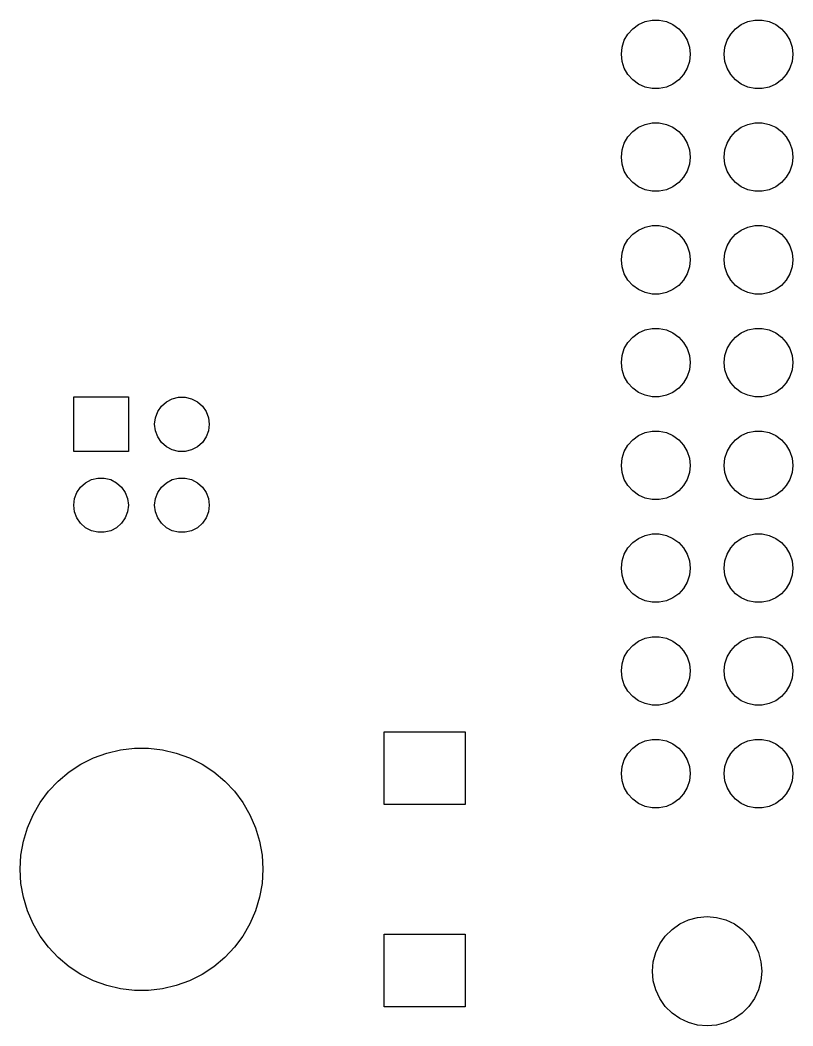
# Model space of a CAD drawing. Extents: x 0.8 to 7.47, y -5.14 to -0.82.
# Drawn here: x 4.016 to 4.768, y -4.837 to -3.859 of the extents above; entities that cross this region are included whole.
import ezdxf

# ---------------------------------------------------------------- set-up
doc = ezdxf.new("R2010")
doc.units = 0
doc.header["$MEASUREMENT"] = 0
doc.layers.add('BLACK', color=7, linetype='CONTINUOUS')

msp = doc.modelspace()

# ---------------------------------------------------------------- linework, layer by layer
at = {"layer": 'BLACK', "linetype": 'CONTINUOUS'}
for p, q in [((4.61186, -3.86708), (4.61752, -3.86297)), ((4.61752, -3.86297), (4.62391, -3.86013)), ((4.62391, -3.86013), (4.63075, -3.85867)), ((4.63075, -3.85867), (4.63775, -3.85867)), ((4.63775, -3.85867), (4.64459, -3.86013)), ((4.64459, -3.86013), (4.65098, -3.86297)), ((4.65098, -3.86297), (4.65664, -3.86708)), ((4.71186, -3.86708), (4.71752, -3.86297)), ((4.71752, -3.86297), (4.72391, -3.86013)), ((4.72391, -3.86013), (4.73075, -3.85867)), ((4.73075, -3.85867), (4.73775, -3.85867)), ((4.73775, -3.85867), (4.74459, -3.86013)), ((4.74459, -3.86013), (4.75098, -3.86297)), ((4.75098, -3.86297), (4.75664, -3.86708)), ((4.60368, -3.87834), (4.60718, -3.87228)), ((4.60718, -3.87228), (4.61186, -3.86708)), ((4.65664, -3.86708), (4.66133, -3.87228)), ((4.66133, -3.87228), (4.66482, -3.87834)), ((4.70368, -3.87834), (4.70718, -3.87228)), ((4.70718, -3.87228), (4.71186, -3.86708)), ((4.75664, -3.86708), (4.76133, -3.87228)), ((4.76133, -3.87228), (4.76482, -3.87834)), ((4.60079, -3.89195), (4.60152, -3.885)), ((4.60152, -3.885), (4.60368, -3.87834)), ((4.66482, -3.87834), (4.66699, -3.885)), ((4.66699, -3.885), (4.66772, -3.89195)), ((4.70079, -3.89195), (4.70152, -3.885)), ((4.70152, -3.885), (4.70368, -3.87834)), ((4.76482, -3.87834), (4.76699, -3.885)), ((4.76699, -3.885), (4.76772, -3.89195)), ((4.60152, -3.89891), (4.60079, -3.89195)), ((4.66772, -3.89195), (4.66699, -3.89891)), ((4.70152, -3.89891), (4.70079, -3.89195)), ((4.76772, -3.89195), (4.76699, -3.89891)), ((4.60368, -3.90556), (4.60152, -3.89891)), ((4.66699, -3.89891), (4.66482, -3.90556)), ((4.70368, -3.90556), (4.70152, -3.89891)), ((4.76699, -3.89891), (4.76482, -3.90556)), ((4.60718, -3.91162), (4.60368, -3.90556)), ((4.61186, -3.91682), (4.60718, -3.91162)), ((4.66133, -3.91162), (4.65664, -3.91682)), ((4.66482, -3.90556), (4.66133, -3.91162)), ((4.70718, -3.91162), (4.70368, -3.90556)), ((4.71186, -3.91682), (4.70718, -3.91162)), ((4.76133, -3.91162), (4.75664, -3.91682)), ((4.76482, -3.90556), (4.76133, -3.91162)), ((4.61752, -3.92093), (4.61186, -3.91682)), ((4.62391, -3.92378), (4.61752, -3.92093)), ((4.63075, -3.92523), (4.62391, -3.92378)), ((4.64459, -3.92378), (4.63775, -3.92523)), ((4.65098, -3.92093), (4.64459, -3.92378)), ((4.65664, -3.91682), (4.65098, -3.92093)), ((4.71752, -3.92093), (4.71186, -3.91682)), ((4.72391, -3.92378), (4.71752, -3.92093)), ((4.73075, -3.92523), (4.72391, -3.92378)), ((4.74459, -3.92378), (4.73775, -3.92523)), ((4.75098, -3.92093), (4.74459, -3.92378)), ((4.75664, -3.91682), (4.75098, -3.92093)), ((4.63775, -3.92523), (4.63075, -3.92523)), ((4.73775, -3.92523), (4.73075, -3.92523)), ((4.61186, -3.96708), (4.61752, -3.96297)), ((4.61752, -3.96297), (4.62391, -3.96013)), ((4.62391, -3.96013), (4.63075, -3.95867)), ((4.63075, -3.95867), (4.63775, -3.95867)), ((4.63775, -3.95867), (4.64459, -3.96013)), ((4.64459, -3.96013), (4.65098, -3.96297)), ((4.65098, -3.96297), (4.65664, -3.96708)), ((4.71186, -3.96708), (4.71752, -3.96297)), ((4.71752, -3.96297), (4.72391, -3.96013)), ((4.72391, -3.96013), (4.73075, -3.95867)), ((4.73075, -3.95867), (4.73775, -3.95867)), ((4.73775, -3.95867), (4.74459, -3.96013)), ((4.74459, -3.96013), (4.75098, -3.96297)), ((4.75098, -3.96297), (4.75664, -3.96708)), ((4.60368, -3.97834), (4.60718, -3.97228)), ((4.60718, -3.97228), (4.61186, -3.96708)), ((4.65664, -3.96708), (4.66133, -3.97228)), ((4.66133, -3.97228), (4.66482, -3.97834)), ((4.70368, -3.97834), (4.70718, -3.97228)), ((4.70718, -3.97228), (4.71186, -3.96708)), ((4.75664, -3.96708), (4.76133, -3.97228)), ((4.76133, -3.97228), (4.76482, -3.97834)), ((4.60152, -3.985), (4.60368, -3.97834)), ((4.66482, -3.97834), (4.66699, -3.985)), ((4.70152, -3.985), (4.70368, -3.97834)), ((4.76482, -3.97834), (4.76699, -3.985)), ((4.60079, -3.99195), (4.60152, -3.985)), ((4.60152, -3.99891), (4.60079, -3.99195)), ((4.66699, -3.985), (4.66772, -3.99195)), ((4.66772, -3.99195), (4.66699, -3.99891)), ((4.70079, -3.99195), (4.70152, -3.985)), ((4.70152, -3.99891), (4.70079, -3.99195)), ((4.76699, -3.985), (4.76772, -3.99195)), ((4.76772, -3.99195), (4.76699, -3.99891)), ((4.60368, -4.00556), (4.60152, -3.99891)), ((4.66699, -3.99891), (4.66482, -4.00556)), ((4.70368, -4.00556), (4.70152, -3.99891)), ((4.76699, -3.99891), (4.76482, -4.00556)), ((4.60718, -4.01162), (4.60368, -4.00556)), ((4.61186, -4.01682), (4.60718, -4.01162)), ((4.66133, -4.01162), (4.65664, -4.01682)), ((4.66482, -4.00556), (4.66133, -4.01162)), ((4.70718, -4.01162), (4.70368, -4.00556)), ((4.71186, -4.01682), (4.70718, -4.01162)), ((4.76133, -4.01162), (4.75664, -4.01682)), ((4.76482, -4.00556), (4.76133, -4.01162)), ((4.61752, -4.02093), (4.61186, -4.01682)), ((4.62391, -4.02378), (4.61752, -4.02093)), ((4.65098, -4.02093), (4.64459, -4.02378)), ((4.65664, -4.01682), (4.65098, -4.02093)), ((4.71752, -4.02093), (4.71186, -4.01682)), ((4.72391, -4.02378), (4.71752, -4.02093)), ((4.75098, -4.02093), (4.74459, -4.02378)), ((4.75664, -4.01682), (4.75098, -4.02093)), ((4.63075, -4.02523), (4.62391, -4.02378)), ((4.63775, -4.02523), (4.63075, -4.02523)), ((4.64459, -4.02378), (4.63775, -4.02523)), ((4.73075, -4.02523), (4.72391, -4.02378)), ((4.73775, -4.02523), (4.73075, -4.02523)), ((4.74459, -4.02378), (4.73775, -4.02523)), ((4.61752, -4.06297), (4.62391, -4.06013)), ((4.62391, -4.06013), (4.63075, -4.05867)), ((4.63075, -4.05867), (4.63775, -4.05867)), ((4.63775, -4.05867), (4.64459, -4.06013)), ((4.64459, -4.06013), (4.65098, -4.06297)), ((4.71752, -4.06297), (4.72391, -4.06013)), ((4.72391, -4.06013), (4.73075, -4.05867)), ((4.73075, -4.05867), (4.73775, -4.05867)), ((4.73775, -4.05867), (4.74459, -4.06013)), ((4.74459, -4.06013), (4.75098, -4.06297)), ((4.60718, -4.07228), (4.61186, -4.06708)), ((4.61186, -4.06708), (4.61752, -4.06297)), ((4.65098, -4.06297), (4.65664, -4.06708)), ((4.65664, -4.06708), (4.66133, -4.07228)), ((4.70718, -4.07228), (4.71186, -4.06708)), ((4.71186, -4.06708), (4.71752, -4.06297)), ((4.75098, -4.06297), (4.75664, -4.06708)), ((4.75664, -4.06708), (4.76133, -4.07228)), ((4.60152, -4.085), (4.60368, -4.07834)), ((4.60368, -4.07834), (4.60718, -4.07228)), ((4.66133, -4.07228), (4.66482, -4.07834)), ((4.66482, -4.07834), (4.66699, -4.085)), ((4.70152, -4.085), (4.70368, -4.07834)), ((4.70368, -4.07834), (4.70718, -4.07228)), ((4.76133, -4.07228), (4.76482, -4.07834)), ((4.76482, -4.07834), (4.76699, -4.085)), ((4.60079, -4.09195), (4.60152, -4.085)), ((4.66699, -4.085), (4.66772, -4.09195)), ((4.70079, -4.09195), (4.70152, -4.085)), ((4.76699, -4.085), (4.76772, -4.09195)), ((4.60152, -4.09891), (4.60079, -4.09195)), ((4.60368, -4.10556), (4.60152, -4.09891)), ((4.66699, -4.09891), (4.66482, -4.10556)), ((4.66772, -4.09195), (4.66699, -4.09891)), ((4.70152, -4.09891), (4.70079, -4.09195)), ((4.70368, -4.10556), (4.70152, -4.09891)), ((4.76699, -4.09891), (4.76482, -4.10556)), ((4.76772, -4.09195), (4.76699, -4.09891)), ((4.60718, -4.11162), (4.60368, -4.10556)), ((4.66482, -4.10556), (4.66133, -4.11162)), ((4.70718, -4.11162), (4.70368, -4.10556)), ((4.76482, -4.10556), (4.76133, -4.11162)), ((4.61186, -4.11682), (4.60718, -4.11162)), ((4.61752, -4.12093), (4.61186, -4.11682)), ((4.65664, -4.11682), (4.65098, -4.12093)), ((4.66133, -4.11162), (4.65664, -4.11682)), ((4.71186, -4.11682), (4.70718, -4.11162)), ((4.71752, -4.12093), (4.71186, -4.11682)), ((4.75664, -4.11682), (4.75098, -4.12093)), ((4.76133, -4.11162), (4.75664, -4.11682)), ((4.62391, -4.12378), (4.61752, -4.12093)), ((4.63075, -4.12523), (4.62391, -4.12378)), ((4.63775, -4.12523), (4.63075, -4.12523)), ((4.64459, -4.12378), (4.63775, -4.12523)), ((4.65098, -4.12093), (4.64459, -4.12378)), ((4.72391, -4.12378), (4.71752, -4.12093)), ((4.73075, -4.12523), (4.72391, -4.12378)), ((4.73775, -4.12523), (4.73075, -4.12523)), ((4.74459, -4.12378), (4.73775, -4.12523)), ((4.75098, -4.12093), (4.74459, -4.12378)), ((4.62391, -4.16013), (4.63075, -4.15867)), ((4.63075, -4.15867), (4.63775, -4.15867)), ((4.63775, -4.15867), (4.64459, -4.16013)), ((4.72391, -4.16013), (4.73075, -4.15867)), ((4.73075, -4.15867), (4.73775, -4.15867)), ((4.73775, -4.15867), (4.74459, -4.16013)), ((4.60718, -4.17228), (4.61186, -4.16708)), ((4.61186, -4.16708), (4.61752, -4.16297)), ((4.61752, -4.16297), (4.62391, -4.16013)), ((4.64459, -4.16013), (4.65098, -4.16297)), ((4.65098, -4.16297), (4.65664, -4.16708)), ((4.65664, -4.16708), (4.66133, -4.17228)), ((4.70718, -4.17228), (4.71186, -4.16708)), ((4.71186, -4.16708), (4.71752, -4.16297)), ((4.71752, -4.16297), (4.72391, -4.16013)), ((4.74459, -4.16013), (4.75098, -4.16297)), ((4.75098, -4.16297), (4.75664, -4.16708)), ((4.75664, -4.16708), (4.76133, -4.17228)), ((4.60152, -4.185), (4.60368, -4.17834)), ((4.60368, -4.17834), (4.60718, -4.17228)), ((4.66133, -4.17228), (4.66482, -4.17834)), ((4.66482, -4.17834), (4.66699, -4.185)), ((4.70152, -4.185), (4.70368, -4.17834)), ((4.70368, -4.17834), (4.70718, -4.17228)), ((4.76133, -4.17228), (4.76482, -4.17834)), ((4.76482, -4.17834), (4.76699, -4.185)), ((4.60079, -4.19195), (4.60152, -4.185)), ((4.66699, -4.185), (4.66772, -4.19195)), ((4.70079, -4.19195), (4.70152, -4.185)), ((4.76699, -4.185), (4.76772, -4.19195)), ((4.60152, -4.19891), (4.60079, -4.19195)), ((4.66772, -4.19195), (4.66699, -4.19891)), ((4.70152, -4.19891), (4.70079, -4.19195)), ((4.76772, -4.19195), (4.76699, -4.19891)), ((4.60368, -4.20556), (4.60152, -4.19891)), ((4.60718, -4.21162), (4.60368, -4.20556)), ((4.66482, -4.20556), (4.66133, -4.21162)), ((4.66699, -4.19891), (4.66482, -4.20556)), ((4.70368, -4.20556), (4.70152, -4.19891)), ((4.70718, -4.21162), (4.70368, -4.20556)), ((4.76482, -4.20556), (4.76133, -4.21162)), ((4.76699, -4.19891), (4.76482, -4.20556)), ((4.61186, -4.21682), (4.60718, -4.21162)), ((4.61752, -4.22093), (4.61186, -4.21682)), ((4.65664, -4.21682), (4.65098, -4.22093)), ((4.66133, -4.21162), (4.65664, -4.21682)), ((4.71186, -4.21682), (4.70718, -4.21162)), ((4.71752, -4.22093), (4.71186, -4.21682)), ((4.75664, -4.21682), (4.75098, -4.22093)), ((4.76133, -4.21162), (4.75664, -4.21682)), ((4.06791, -4.27854), (4.06791, -4.22539)), ((4.06791, -4.22539), (4.12106, -4.22539)), ((4.12106, -4.22539), (4.12106, -4.27854)), ((4.15813, -4.2301), (4.1638, -4.22712)), ((4.1638, -4.22712), (4.17003, -4.22559)), ((4.17003, -4.22559), (4.17643, -4.22559)), ((4.17643, -4.22559), (4.18265, -4.22712)), ((4.18265, -4.22712), (4.18832, -4.2301)), ((4.62391, -4.22378), (4.61752, -4.22093)), ((4.63075, -4.22523), (4.62391, -4.22378)), ((4.63775, -4.22523), (4.63075, -4.22523)), ((4.64459, -4.22378), (4.63775, -4.22523)), ((4.65098, -4.22093), (4.64459, -4.22378)), ((4.72391, -4.22378), (4.71752, -4.22093)), ((4.73075, -4.22523), (4.72391, -4.22378)), ((4.73775, -4.22523), (4.73075, -4.22523)), ((4.74459, -4.22378), (4.73775, -4.22523)), ((4.75098, -4.22093), (4.74459, -4.22378)), ((4.1497, -4.23962), (4.15334, -4.23435)), ((4.15334, -4.23435), (4.15813, -4.2301)), ((4.18832, -4.2301), (4.19312, -4.23435)), ((4.19312, -4.23435), (4.19676, -4.23962)), ((4.14665, -4.25197), (4.14743, -4.24561)), ((4.14743, -4.24561), (4.1497, -4.23962)), ((4.19676, -4.23962), (4.19903, -4.24561)), ((4.19903, -4.24561), (4.1998, -4.25197)), ((4.14743, -4.25833), (4.14665, -4.25197)), ((4.1998, -4.25197), (4.19903, -4.25833)), ((4.1497, -4.26432), (4.14743, -4.25833)), ((4.15334, -4.26959), (4.1497, -4.26432)), ((4.19676, -4.26432), (4.19312, -4.26959)), ((4.19903, -4.25833), (4.19676, -4.26432)), ((4.60718, -4.27228), (4.61186, -4.26708)), ((4.61186, -4.26708), (4.61752, -4.26297)), ((4.61752, -4.26297), (4.62391, -4.26013)), ((4.62391, -4.26013), (4.63075, -4.25867)), ((4.63075, -4.25867), (4.63775, -4.25867)), ((4.63775, -4.25867), (4.64459, -4.26013)), ((4.64459, -4.26013), (4.65098, -4.26297)), ((4.65098, -4.26297), (4.65664, -4.26708)), ((4.65664, -4.26708), (4.66133, -4.27228)), ((4.70718, -4.27228), (4.71186, -4.26708)), ((4.71186, -4.26708), (4.71752, -4.26297)), ((4.71752, -4.26297), (4.72391, -4.26013)), ((4.72391, -4.26013), (4.73075, -4.25867)), ((4.73075, -4.25867), (4.73775, -4.25867)), ((4.73775, -4.25867), (4.74459, -4.26013)), ((4.74459, -4.26013), (4.75098, -4.26297)), ((4.75098, -4.26297), (4.75664, -4.26708)), ((4.75664, -4.26708), (4.76133, -4.27228)), ((4.15813, -4.27384), (4.15334, -4.26959)), ((4.1638, -4.27682), (4.15813, -4.27384)), ((4.17003, -4.27835), (4.1638, -4.27682)), ((4.18265, -4.27682), (4.17643, -4.27835)), ((4.18832, -4.27384), (4.18265, -4.27682)), ((4.19312, -4.26959), (4.18832, -4.27384)), ((4.60368, -4.27834), (4.60718, -4.27228)), ((4.66133, -4.27228), (4.66482, -4.27834)), ((4.70368, -4.27834), (4.70718, -4.27228)), ((4.76133, -4.27228), (4.76482, -4.27834)), ((4.12106, -4.27854), (4.06791, -4.27854)), ((4.17643, -4.27835), (4.17003, -4.27835)), ((4.60079, -4.29195), (4.60152, -4.285)), ((4.60152, -4.285), (4.60368, -4.27834)), ((4.66482, -4.27834), (4.66699, -4.285)), ((4.66699, -4.285), (4.66772, -4.29195)), ((4.70079, -4.29195), (4.70152, -4.285)), ((4.70152, -4.285), (4.70368, -4.27834)), ((4.76482, -4.27834), (4.76699, -4.285)), ((4.76699, -4.285), (4.76772, -4.29195)), ((4.60152, -4.29891), (4.60079, -4.29195)), ((4.66772, -4.29195), (4.66699, -4.29891)), ((4.70152, -4.29891), (4.70079, -4.29195)), ((4.76772, -4.29195), (4.76699, -4.29891)), ((4.07939, -4.30884), (4.08506, -4.30586)), ((4.08506, -4.30586), (4.09128, -4.30433)), ((4.09128, -4.30433), (4.09769, -4.30433)), ((4.09769, -4.30433), (4.10391, -4.30586)), ((4.10391, -4.30586), (4.10958, -4.30884)), ((4.15813, -4.30884), (4.1638, -4.30586)), ((4.1638, -4.30586), (4.17003, -4.30433)), ((4.17003, -4.30433), (4.17643, -4.30433)), ((4.17643, -4.30433), (4.18265, -4.30586)), ((4.18265, -4.30586), (4.18832, -4.30884)), ((4.60368, -4.30556), (4.60152, -4.29891)), ((4.60718, -4.31162), (4.60368, -4.30556)), ((4.66482, -4.30556), (4.66133, -4.31162)), ((4.66699, -4.29891), (4.66482, -4.30556)), ((4.70368, -4.30556), (4.70152, -4.29891)), ((4.70718, -4.31162), (4.70368, -4.30556)), ((4.76482, -4.30556), (4.76133, -4.31162)), ((4.76699, -4.29891), (4.76482, -4.30556)), ((4.07096, -4.31836), (4.0746, -4.31309)), ((4.0746, -4.31309), (4.07939, -4.30884)), ((4.10958, -4.30884), (4.11438, -4.31309)), ((4.11438, -4.31309), (4.11802, -4.31836)), ((4.1497, -4.31836), (4.15334, -4.31309)), ((4.15334, -4.31309), (4.15813, -4.30884)), ((4.18832, -4.30884), (4.19312, -4.31309)), ((4.19312, -4.31309), (4.19676, -4.31836)), ((4.61186, -4.31682), (4.60718, -4.31162)), ((4.66133, -4.31162), (4.65664, -4.31682)), ((4.71186, -4.31682), (4.70718, -4.31162)), ((4.76133, -4.31162), (4.75664, -4.31682)), ((4.06791, -4.33071), (4.06869, -4.32435)), ((4.06869, -4.32435), (4.07096, -4.31836)), ((4.11802, -4.31836), (4.12029, -4.32435)), ((4.12029, -4.32435), (4.12106, -4.33071)), ((4.14665, -4.33071), (4.14743, -4.32435)), ((4.14743, -4.32435), (4.1497, -4.31836)), ((4.19676, -4.31836), (4.19903, -4.32435)), ((4.19903, -4.32435), (4.1998, -4.33071)), ((4.61752, -4.32093), (4.61186, -4.31682)), ((4.62391, -4.32378), (4.61752, -4.32093)), ((4.63075, -4.32523), (4.62391, -4.32378)), ((4.63775, -4.32523), (4.63075, -4.32523)), ((4.64459, -4.32378), (4.63775, -4.32523)), ((4.65098, -4.32093), (4.64459, -4.32378)), ((4.65664, -4.31682), (4.65098, -4.32093)), ((4.71752, -4.32093), (4.71186, -4.31682)), ((4.72391, -4.32378), (4.71752, -4.32093)), ((4.73075, -4.32523), (4.72391, -4.32378)), ((4.73775, -4.32523), (4.73075, -4.32523)), ((4.74459, -4.32378), (4.73775, -4.32523)), ((4.75098, -4.32093), (4.74459, -4.32378)), ((4.75664, -4.31682), (4.75098, -4.32093)), ((4.06869, -4.33707), (4.06791, -4.33071)), ((4.12106, -4.33071), (4.12029, -4.33707)), ((4.14743, -4.33707), (4.14665, -4.33071)), ((4.1998, -4.33071), (4.19903, -4.33707)), ((4.07096, -4.34306), (4.06869, -4.33707)), ((4.0746, -4.34833), (4.07096, -4.34306)), ((4.11802, -4.34306), (4.11438, -4.34833)), ((4.12029, -4.33707), (4.11802, -4.34306)), ((4.1497, -4.34306), (4.14743, -4.33707)), ((4.15334, -4.34833), (4.1497, -4.34306)), ((4.19676, -4.34306), (4.19312, -4.34833)), ((4.19903, -4.33707), (4.19676, -4.34306)), ((4.07939, -4.35258), (4.0746, -4.34833)), ((4.08506, -4.35556), (4.07939, -4.35258)), ((4.10958, -4.35258), (4.10391, -4.35556)), ((4.11438, -4.34833), (4.10958, -4.35258)), ((4.15813, -4.35258), (4.15334, -4.34833)), ((4.1638, -4.35556), (4.15813, -4.35258)), ((4.18832, -4.35258), (4.18265, -4.35556)), ((4.19312, -4.34833), (4.18832, -4.35258)), ((4.09128, -4.35709), (4.08506, -4.35556)), ((4.09769, -4.35709), (4.09128, -4.35709)), ((4.10391, -4.35556), (4.09769, -4.35709)), ((4.17003, -4.35709), (4.1638, -4.35556)), ((4.17643, -4.35709), (4.17003, -4.35709)), ((4.18265, -4.35556), (4.17643, -4.35709)), ((4.61186, -4.36708), (4.61752, -4.36297)), ((4.61752, -4.36297), (4.62391, -4.36013)), ((4.62391, -4.36013), (4.63075, -4.35867)), ((4.63075, -4.35867), (4.63775, -4.35867)), ((4.63775, -4.35867), (4.64459, -4.36013)), ((4.64459, -4.36013), (4.65098, -4.36297)), ((4.65098, -4.36297), (4.65664, -4.36708)), ((4.71186, -4.36708), (4.71752, -4.36297)), ((4.71752, -4.36297), (4.72391, -4.36013)), ((4.72391, -4.36013), (4.73075, -4.35867)), ((4.73075, -4.35867), (4.73775, -4.35867)), ((4.73775, -4.35867), (4.74459, -4.36013)), ((4.74459, -4.36013), (4.75098, -4.36297)), ((4.75098, -4.36297), (4.75664, -4.36708)), ((4.60368, -4.37834), (4.60718, -4.37228)), ((4.60718, -4.37228), (4.61186, -4.36708)), ((4.65664, -4.36708), (4.66133, -4.37228)), ((4.66133, -4.37228), (4.66482, -4.37834)), ((4.70368, -4.37834), (4.70718, -4.37228)), ((4.70718, -4.37228), (4.71186, -4.36708)), ((4.75664, -4.36708), (4.76133, -4.37228)), ((4.76133, -4.37228), (4.76482, -4.37834)), ((4.60152, -4.385), (4.60368, -4.37834)), ((4.66482, -4.37834), (4.66699, -4.385)), ((4.70152, -4.385), (4.70368, -4.37834)), ((4.76482, -4.37834), (4.76699, -4.385)), ((4.60079, -4.39195), (4.60152, -4.385)), ((4.60152, -4.39891), (4.60079, -4.39195)), ((4.66699, -4.385), (4.66772, -4.39195)), ((4.66772, -4.39195), (4.66699, -4.39891)), ((4.70079, -4.39195), (4.70152, -4.385)), ((4.70152, -4.39891), (4.70079, -4.39195)), ((4.76699, -4.385), (4.76772, -4.39195)), ((4.76772, -4.39195), (4.76699, -4.39891)), ((4.60368, -4.40556), (4.60152, -4.39891)), ((4.66699, -4.39891), (4.66482, -4.40556)), ((4.70368, -4.40556), (4.70152, -4.39891)), ((4.76699, -4.39891), (4.76482, -4.40556)), ((4.60718, -4.41162), (4.60368, -4.40556)), ((4.61186, -4.41682), (4.60718, -4.41162)), ((4.66133, -4.41162), (4.65664, -4.41682)), ((4.66482, -4.40556), (4.66133, -4.41162)), ((4.70718, -4.41162), (4.70368, -4.40556)), ((4.71186, -4.41682), (4.70718, -4.41162)), ((4.76133, -4.41162), (4.75664, -4.41682)), ((4.76482, -4.40556), (4.76133, -4.41162)), ((4.61752, -4.42093), (4.61186, -4.41682)), ((4.62391, -4.42378), (4.61752, -4.42093)), ((4.63075, -4.42523), (4.62391, -4.42378)), ((4.64459, -4.42378), (4.63775, -4.42523)), ((4.65098, -4.42093), (4.64459, -4.42378)), ((4.65664, -4.41682), (4.65098, -4.42093)), ((4.71752, -4.42093), (4.71186, -4.41682)), ((4.72391, -4.42378), (4.71752, -4.42093)), ((4.73075, -4.42523), (4.72391, -4.42378)), ((4.74459, -4.42378), (4.73775, -4.42523)), ((4.75098, -4.42093), (4.74459, -4.42378)), ((4.75664, -4.41682), (4.75098, -4.42093)), ((4.63775, -4.42523), (4.63075, -4.42523)), ((4.73775, -4.42523), (4.73075, -4.42523)), ((4.61186, -4.46708), (4.61752, -4.46297)), ((4.61752, -4.46297), (4.62391, -4.46013)), ((4.62391, -4.46013), (4.63075, -4.45867)), ((4.63075, -4.45867), (4.63775, -4.45867)), ((4.63775, -4.45867), (4.64459, -4.46013)), ((4.64459, -4.46013), (4.65098, -4.46297)), ((4.65098, -4.46297), (4.65664, -4.46708)), ((4.71186, -4.46708), (4.71752, -4.46297)), ((4.71752, -4.46297), (4.72391, -4.46013)), ((4.72391, -4.46013), (4.73075, -4.45867)), ((4.73075, -4.45867), (4.73775, -4.45867)), ((4.73775, -4.45867), (4.74459, -4.46013)), ((4.74459, -4.46013), (4.75098, -4.46297)), ((4.75098, -4.46297), (4.75664, -4.46708)), ((4.60368, -4.47834), (4.60718, -4.47228)), ((4.60718, -4.47228), (4.61186, -4.46708)), ((4.65664, -4.46708), (4.66133, -4.47228)), ((4.66133, -4.47228), (4.66482, -4.47834)), ((4.70368, -4.47834), (4.70718, -4.47228)), ((4.70718, -4.47228), (4.71186, -4.46708)), ((4.75664, -4.46708), (4.76133, -4.47228)), ((4.76133, -4.47228), (4.76482, -4.47834)), ((4.60152, -4.485), (4.60368, -4.47834)), ((4.66482, -4.47834), (4.66699, -4.485)), ((4.70152, -4.485), (4.70368, -4.47834)), ((4.76482, -4.47834), (4.76699, -4.485)), ((4.60079, -4.49195), (4.60152, -4.485)), ((4.60152, -4.49891), (4.60079, -4.49195)), ((4.66699, -4.485), (4.66772, -4.49195)), ((4.66772, -4.49195), (4.66699, -4.49891)), ((4.70079, -4.49195), (4.70152, -4.485)), ((4.70152, -4.49891), (4.70079, -4.49195)), ((4.76699, -4.485), (4.76772, -4.49195)), ((4.76772, -4.49195), (4.76699, -4.49891)), ((4.60368, -4.50556), (4.60152, -4.49891)), ((4.66699, -4.49891), (4.66482, -4.50556)), ((4.70368, -4.50556), (4.70152, -4.49891)), ((4.76699, -4.49891), (4.76482, -4.50556)), ((4.60718, -4.51162), (4.60368, -4.50556)), ((4.61186, -4.51682), (4.60718, -4.51162)), ((4.66133, -4.51162), (4.65664, -4.51682)), ((4.66482, -4.50556), (4.66133, -4.51162)), ((4.70718, -4.51162), (4.70368, -4.50556)), ((4.71186, -4.51682), (4.70718, -4.51162)), ((4.76133, -4.51162), (4.75664, -4.51682)), ((4.76482, -4.50556), (4.76133, -4.51162)), ((4.61752, -4.52093), (4.61186, -4.51682)), ((4.62391, -4.52378), (4.61752, -4.52093)), ((4.65098, -4.52093), (4.64459, -4.52378)), ((4.65664, -4.51682), (4.65098, -4.52093)), ((4.71752, -4.52093), (4.71186, -4.51682)), ((4.72391, -4.52378), (4.71752, -4.52093)), ((4.75098, -4.52093), (4.74459, -4.52378)), ((4.75664, -4.51682), (4.75098, -4.52093)), ((4.63075, -4.52523), (4.62391, -4.52378)), ((4.63775, -4.52523), (4.63075, -4.52523)), ((4.64459, -4.52378), (4.63775, -4.52523)), ((4.73075, -4.52523), (4.72391, -4.52378)), ((4.73775, -4.52523), (4.73075, -4.52523)), ((4.74459, -4.52378), (4.73775, -4.52523)), ((4.37008, -4.62205), (4.37008, -4.55118)), ((4.37008, -4.55118), (4.44882, -4.55118)), ((4.44882, -4.55118), (4.44882, -4.62205)), ((4.61752, -4.56297), (4.62391, -4.56013)), ((4.62391, -4.56013), (4.63075, -4.55867)), ((4.63075, -4.55867), (4.63775, -4.55867)), ((4.63775, -4.55867), (4.64459, -4.56013)), ((4.64459, -4.56013), (4.65098, -4.56297)), ((4.71752, -4.56297), (4.72391, -4.56013)), ((4.72391, -4.56013), (4.73075, -4.55867)), ((4.73075, -4.55867), (4.73775, -4.55867)), ((4.73775, -4.55867), (4.74459, -4.56013)), ((4.74459, -4.56013), (4.75098, -4.56297)), ((4.09998, -4.57189), (4.11335, -4.56872)), ((4.11335, -4.56872), (4.12699, -4.56713)), ((4.12699, -4.56713), (4.14073, -4.56713)), ((4.14073, -4.56713), (4.15437, -4.56872)), ((4.15437, -4.56872), (4.16773, -4.57189)), ((4.60718, -4.57228), (4.61186, -4.56708)), ((4.61186, -4.56708), (4.61752, -4.56297)), ((4.65098, -4.56297), (4.65664, -4.56708)), ((4.65664, -4.56708), (4.66133, -4.57228)), ((4.70718, -4.57228), (4.71186, -4.56708)), ((4.71186, -4.56708), (4.71752, -4.56297)), ((4.75098, -4.56297), (4.75664, -4.56708)), ((4.75664, -4.56708), (4.76133, -4.57228)), ((4.0748, -4.58275), (4.08708, -4.57659)), ((4.08708, -4.57659), (4.09998, -4.57189)), ((4.16773, -4.57189), (4.18064, -4.57659)), ((4.18064, -4.57659), (4.19291, -4.58275)), ((4.60152, -4.585), (4.60368, -4.57834)), ((4.60368, -4.57834), (4.60718, -4.57228)), ((4.66133, -4.57228), (4.66482, -4.57834)), ((4.66482, -4.57834), (4.66699, -4.585)), ((4.70152, -4.585), (4.70368, -4.57834)), ((4.70368, -4.57834), (4.70718, -4.57228)), ((4.76133, -4.57228), (4.76482, -4.57834)), ((4.76482, -4.57834), (4.76699, -4.585)), ((4.06333, -4.5903), (4.0748, -4.58275)), ((4.19291, -4.58275), (4.20439, -4.5903)), ((4.60079, -4.59195), (4.60152, -4.585)), ((4.66699, -4.585), (4.66772, -4.59195)), ((4.70079, -4.59195), (4.70152, -4.585)), ((4.76699, -4.585), (4.76772, -4.59195)), ((4.04338, -4.60912), (4.05281, -4.59913)), ((4.05281, -4.59913), (4.06333, -4.5903)), ((4.20439, -4.5903), (4.21491, -4.59913)), ((4.21491, -4.59913), (4.22434, -4.60912)), ((4.60152, -4.59891), (4.60079, -4.59195)), ((4.60368, -4.60556), (4.60152, -4.59891)), ((4.66699, -4.59891), (4.66482, -4.60556)), ((4.66772, -4.59195), (4.66699, -4.59891)), ((4.70152, -4.59891), (4.70079, -4.59195)), ((4.70368, -4.60556), (4.70152, -4.59891)), ((4.76699, -4.59891), (4.76482, -4.60556)), ((4.76772, -4.59195), (4.76699, -4.59891)), ((4.03518, -4.62014), (4.04338, -4.60912)), ((4.22434, -4.60912), (4.23254, -4.62014)), ((4.60718, -4.61162), (4.60368, -4.60556)), ((4.66482, -4.60556), (4.66133, -4.61162)), ((4.70718, -4.61162), (4.70368, -4.60556)), ((4.76482, -4.60556), (4.76133, -4.61162)), ((4.61186, -4.61682), (4.60718, -4.61162)), ((4.61752, -4.62093), (4.61186, -4.61682)), ((4.65664, -4.61682), (4.65098, -4.62093)), ((4.66133, -4.61162), (4.65664, -4.61682)), ((4.71186, -4.61682), (4.70718, -4.61162)), ((4.71752, -4.62093), (4.71186, -4.61682)), ((4.75664, -4.61682), (4.75098, -4.62093)), ((4.76133, -4.61162), (4.75664, -4.61682)), ((4.02831, -4.63203), (4.03518, -4.62014)), ((4.23254, -4.62014), (4.23941, -4.63203)), ((4.44882, -4.62205), (4.37008, -4.62205)), ((4.62391, -4.62378), (4.61752, -4.62093)), ((4.63075, -4.62523), (4.62391, -4.62378)), ((4.63775, -4.62523), (4.63075, -4.62523)), ((4.64459, -4.62378), (4.63775, -4.62523)), ((4.65098, -4.62093), (4.64459, -4.62378)), ((4.72391, -4.62378), (4.71752, -4.62093)), ((4.73075, -4.62523), (4.72391, -4.62378)), ((4.73775, -4.62523), (4.73075, -4.62523)), ((4.74459, -4.62378), (4.73775, -4.62523)), ((4.75098, -4.62093), (4.74459, -4.62378)), ((4.02287, -4.64464), (4.02831, -4.63203)), ((4.23941, -4.63203), (4.24485, -4.64464)), ((4.01893, -4.6578), (4.02287, -4.64464)), ((4.24485, -4.64464), (4.24878, -4.6578)), ((4.01655, -4.67133), (4.01893, -4.6578)), ((4.24878, -4.6578), (4.25117, -4.67133)), ((4.01575, -4.68504), (4.01655, -4.67133)), ((4.25117, -4.67133), (4.25197, -4.68504)), ((4.01655, -4.69875), (4.01575, -4.68504)), ((4.25197, -4.68504), (4.25117, -4.69875)), ((4.01893, -4.71228), (4.01655, -4.69875)), ((4.25117, -4.69875), (4.24878, -4.71228)), ((4.02287, -4.72544), (4.01893, -4.71228)), ((4.24878, -4.71228), (4.24485, -4.72544)), ((4.02831, -4.73805), (4.02287, -4.72544)), ((4.24485, -4.72544), (4.23941, -4.73805)), ((4.65768, -4.73822), (4.66607, -4.73431)), ((4.66607, -4.73431), (4.67502, -4.73191)), ((4.67502, -4.73191), (4.68425, -4.7311)), ((4.68425, -4.7311), (4.69348, -4.73191)), ((4.69348, -4.73191), (4.70243, -4.73431)), ((4.70243, -4.73431), (4.71083, -4.73822)), ((4.03518, -4.74994), (4.02831, -4.73805)), ((4.23941, -4.73805), (4.23254, -4.74994)), ((4.64354, -4.75009), (4.65009, -4.74354)), ((4.65009, -4.74354), (4.65768, -4.73822)), ((4.71083, -4.73822), (4.71842, -4.74354)), ((4.71842, -4.74354), (4.72497, -4.75009)), ((4.04338, -4.76096), (4.03518, -4.74994)), ((4.23254, -4.74994), (4.22434, -4.76096)), ((4.37008, -4.8189), (4.37008, -4.74803)), ((4.37008, -4.74803), (4.44882, -4.74803)), ((4.44882, -4.74803), (4.44882, -4.8189)), ((4.63822, -4.75768), (4.64354, -4.75009)), ((4.72497, -4.75009), (4.73028, -4.75768)), ((4.05281, -4.77095), (4.04338, -4.76096)), ((4.22434, -4.76096), (4.21491, -4.77095)), ((4.63191, -4.77502), (4.63431, -4.76607)), ((4.63431, -4.76607), (4.63822, -4.75768)), ((4.73028, -4.75768), (4.7342, -4.76607)), ((4.7342, -4.76607), (4.73659, -4.77502)), ((4.06333, -4.77978), (4.05281, -4.77095)), ((4.21491, -4.77095), (4.20439, -4.77978)), ((4.6311, -4.78425), (4.63191, -4.77502)), ((4.73659, -4.77502), (4.7374, -4.78425)), ((4.0748, -4.78733), (4.06333, -4.77978)), ((4.20439, -4.77978), (4.19291, -4.78733)), ((4.63191, -4.79348), (4.6311, -4.78425)), ((4.7374, -4.78425), (4.73659, -4.79348)), ((4.08708, -4.79349), (4.0748, -4.78733)), ((4.09998, -4.79819), (4.08708, -4.79349)), ((4.18064, -4.79349), (4.16773, -4.79819)), ((4.19291, -4.78733), (4.18064, -4.79349)), ((4.63431, -4.80243), (4.63191, -4.79348)), ((4.73659, -4.79348), (4.7342, -4.80243)), ((4.11335, -4.80136), (4.09998, -4.79819)), ((4.12699, -4.80295), (4.11335, -4.80136)), ((4.14073, -4.80295), (4.12699, -4.80295)), ((4.15437, -4.80136), (4.14073, -4.80295)), ((4.16773, -4.79819), (4.15437, -4.80136)), ((4.63822, -4.81083), (4.63431, -4.80243)), ((4.7342, -4.80243), (4.73028, -4.81083)), ((4.64354, -4.81842), (4.63822, -4.81083)), ((4.73028, -4.81083), (4.72497, -4.81842)), ((4.44882, -4.8189), (4.37008, -4.8189)), ((4.65009, -4.82497), (4.64354, -4.81842)), ((4.65768, -4.83028), (4.65009, -4.82497)), ((4.71842, -4.82497), (4.71083, -4.83028)), ((4.72497, -4.81842), (4.71842, -4.82497)), ((4.66607, -4.8342), (4.65768, -4.83028)), ((4.67502, -4.83659), (4.66607, -4.8342)), ((4.70243, -4.8342), (4.69348, -4.83659)), ((4.71083, -4.83028), (4.70243, -4.8342)), ((4.68425, -4.8374), (4.67502, -4.83659)), ((4.69348, -4.83659), (4.68425, -4.8374))]:
    msp.add_line(p, q, dxfattribs=at)

doc.saveas('drawing.dxf')
